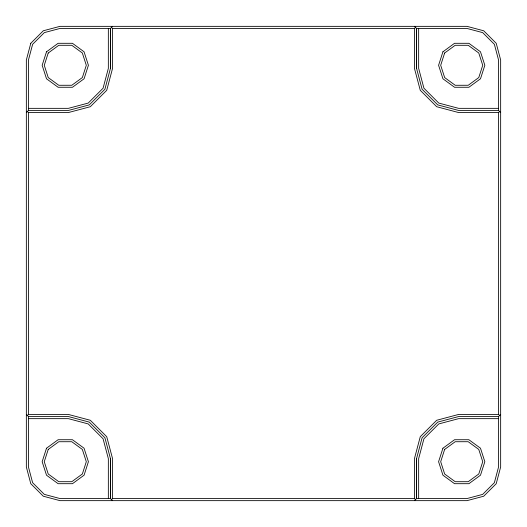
<?xml version="1.0" encoding="UTF-8"?>
<svg xmlns="http://www.w3.org/2000/svg" width="527" height="527" viewBox="0 0 527 527"><rect width="100%" height="100%" fill="white"/><g stroke="black" fill="none" stroke-linecap="round" stroke-linejoin="round"><path stroke-width="0.79" d="M26.35 414.453L28.451 416.554L28.451 467.014L32.608 482.66L44.321 494.379L59.986 498.549L110.446 498.549L112.547 500.65M26.35 112.547L28.451 110.446L28.451 59.986L32.621 44.321L44.34 32.608L59.986 28.451L110.446 28.451L112.547 26.35M110.446 458.602L110.446 498.549L110.446 458.602L104.899 437.733L89.287 422.114L68.398 416.554L28.451 416.554M110.446 68.398L110.446 28.451L110.446 68.398L104.886 89.287L89.267 104.899L68.398 110.446L28.451 110.446M500.65 414.453L498.549 416.554L458.602 416.554L437.733 422.101L422.114 437.713L416.554 458.602L416.554 498.549L414.453 500.65M500.65 112.547L498.549 110.446L458.602 110.446L437.713 104.886L422.101 89.267L416.554 68.398L416.554 28.451L414.453 26.35M498.549 416.554L498.549 467.014L494.379 482.679L482.66 494.392L467.014 498.549L416.554 498.549L416.554 458.602M498.549 110.446L498.549 59.986L494.392 44.34L482.679 32.621L467.014 28.451L416.554 28.451L416.554 68.398M27.404 415.5L28.451 414.453L68.398 414.453L90.328 420.282L106.724 436.692L112.547 458.602L112.547 498.549L111.5 499.596M499.596 111.5L498.549 112.547L458.602 112.547L436.672 106.717L420.276 90.308L414.453 68.398L414.453 28.451L415.5 27.404M111.5 27.404L112.547 28.451L414.453 28.451M28.451 108.345L68.398 108.345L88.226 103.075L103.068 88.24L108.345 68.398L108.345 28.451M498.549 108.345L458.602 108.345L438.76 103.068L423.925 88.226L418.655 68.398L418.655 28.451M27.404 111.5L28.451 112.547L68.398 112.547L90.308 106.724L106.717 90.328L112.547 68.398L112.547 28.451M499.596 415.5L498.549 414.453L458.602 414.453L436.692 420.276L420.282 436.672L414.453 458.602L414.453 498.549L415.5 499.596M28.451 418.655L68.398 418.655L88.24 423.932L103.075 438.774L108.345 458.602L108.345 498.549M498.549 418.655L458.602 418.655L438.774 423.925L423.932 438.76L418.655 458.602L418.655 498.549M112.547 498.549L414.453 498.549M498.549 112.547L498.549 414.453M28.451 112.547L28.451 414.453M30.797 43.273L26.35 59.986L26.35 467.014L30.783 483.707L43.273 496.203L59.986 500.65L467.014 500.65L483.707 496.217L496.203 483.727L500.65 467.014L500.65 59.986L496.217 43.293L483.727 30.797L467.014 26.35L59.986 26.35L43.293 30.783L30.797 43.273M46.501 51.811L42.16 65.289L46.521 78.793L58.122 87.271L72.476 87.265L84.076 78.767L88.411 65.289L84.05 51.778L72.449 43.3L58.095 43.306L46.501 51.811M48.214 53.023L44.261 65.289L48.234 77.581L58.787 85.282L71.817 85.269L82.364 77.555L86.309 65.289L82.337 52.99L71.784 45.296L58.761 45.302L48.214 53.023M46.501 448.233L42.16 461.711L46.521 475.222L58.122 483.7L72.476 483.694L84.076 475.189L88.411 461.711L84.05 448.207L72.449 439.729L58.095 439.735L46.501 448.233M48.214 449.445L44.261 461.711L48.234 474.01L58.787 481.704L71.817 481.698L82.364 473.977L86.309 461.711L82.337 449.419L71.784 441.718L58.761 441.731L48.214 449.445M442.924 51.811L438.589 65.289L442.95 78.793L454.551 87.271L468.905 87.265L480.499 78.767L484.84 65.289L480.479 51.778L468.878 43.3L454.524 43.306L442.924 51.811M444.636 53.023L440.691 65.289L444.663 77.581L455.216 85.282L468.239 85.269L478.786 77.555L482.739 65.289L478.766 52.99L468.213 45.296L455.183 45.302L444.636 53.023M442.924 448.233L438.589 461.711L442.95 475.222L454.551 483.7L468.905 483.694L480.499 475.189L484.84 461.711L480.479 448.207L468.878 439.729L454.524 439.735L442.924 448.233M444.636 449.445L440.691 461.711L444.663 474.01L455.216 481.704L468.239 481.698L478.786 473.977L482.739 461.711L478.766 449.419L468.213 441.718L455.183 441.731L444.636 449.445"/></g></svg>
